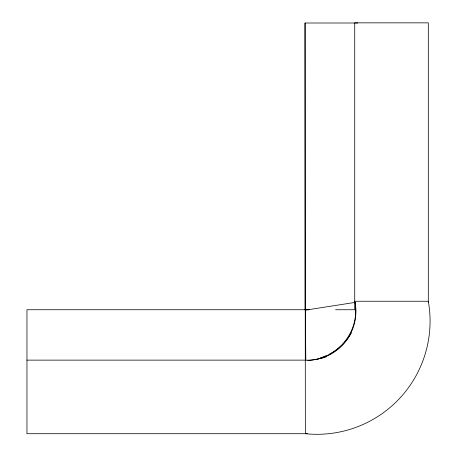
<?xml version="1.0" encoding="UTF-8"?>
<svg xmlns="http://www.w3.org/2000/svg" width="457" height="457" viewBox="0 0 457 457"><rect width="100%" height="100%" fill="white"/><g stroke="black" fill="none" stroke-linecap="round" stroke-linejoin="round"><path stroke-width="0.69" d="M309.36 309.743L26.957 309.743L26.957 433.71L305.356 433.71L304.973 23.004L357.802 23.004M304.968 309.772L305.419 310.149L355.18 302.385L354.729 302.008M335.587 309.743L354.729 309.743L354.729 22.85L428.306 22.85L428.306 301.249A130.942 130.942 0 0 1 428.318 302.631M26.957 360.133L305.356 360.133L305.802 360.516L305.419 310.149M305.116 23.004L305.116 309.743M307.424 433.567A130.942 130.942 0 0 1 305.356 433.71A113.142 113.142 0 0 0 428.306 301.249L354.729 301.249A48.482 48.482 0 0 1 305.356 360.133M326.624 356.614A50.459 50.459 0 0 1 320.82 358.528M318.181 359.151A50.459 50.459 0 0 1 316.85 359.408M351.33 332.862A53.098 53.081 -47.9 0 1 329.103 354.318M326.092 355.74A53.098 53.081 -47.9 0 1 320.46 357.814M355.18 302.385A50.373 50.356 -49.7 0 1 307.767 360.459"/></g></svg>
